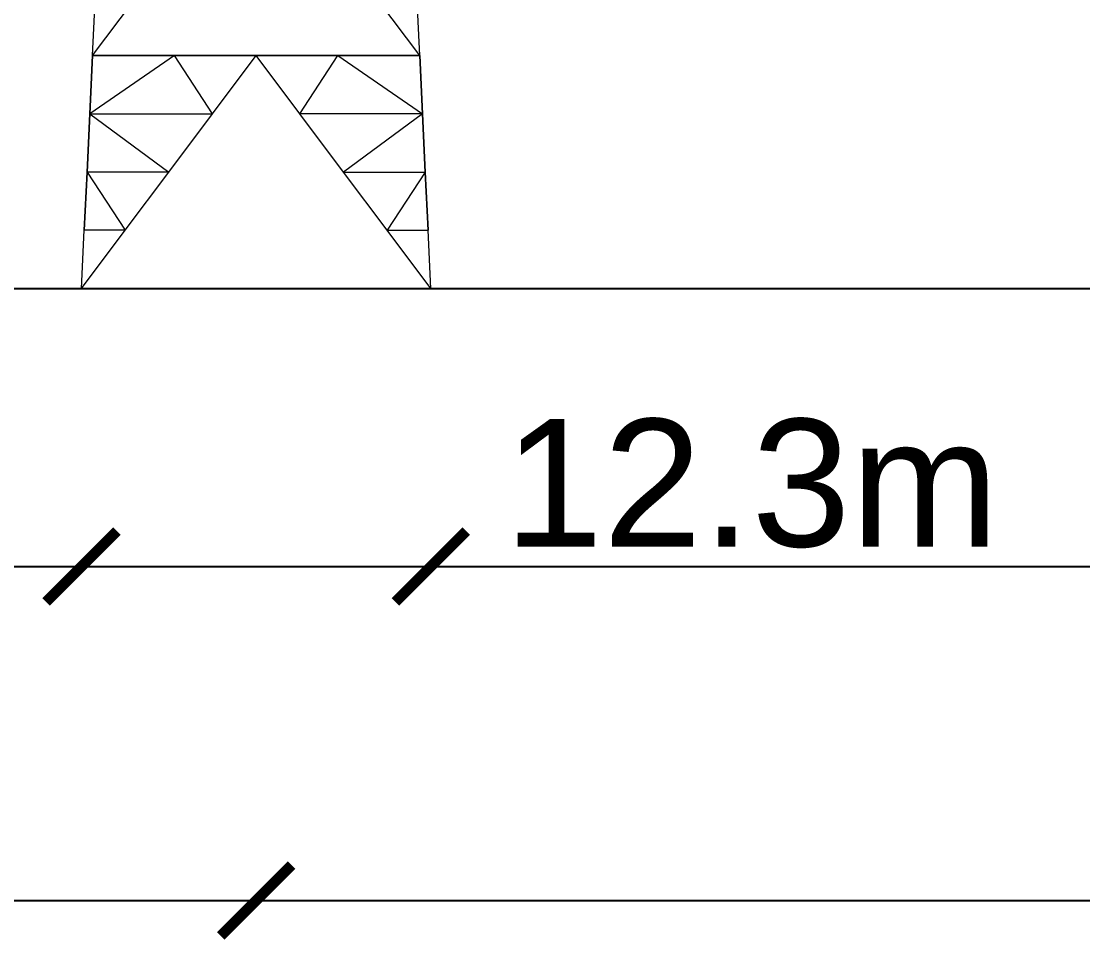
# Model space of a CAD drawing. Header units: millimetres. Extents: x 674 to 5889, y -153 to 3954.
# Drawn here: x 1847.78 to 1885.25, y 1638.52 to 1670.93 of the extents above; entities that cross this region are included whole.
import ezdxf

# ---------------------------------------------------------------- set-up
doc = ezdxf.new("R2010")
doc.units = ezdxf.units.MM
doc.layers.add('Dimensions', color=7, linetype='Continuous')
doc.layers.add('Towers', color=1, linetype='Continuous', lineweight=0)
doc.styles.get("Standard").update_dxf_attribs({"font": 'arial.ttf'})
doc.dimstyles.new('ISO-25', dxfattribs={"dimtxt": 2.5, "dimasz": 2.5, "dimexe": 1.25, "dimexo": 0.625, "dimtad": 1, "dimtxsty": 'Standard', "dimcen": 2.5, "dimadec": 0, "dimazin": 0, "dimtfac": 1, "dimtmove": 0, "dimatfit": 3, "dimfxl": 1, "dimarcsym": 0})

# ---------------------------------------------------------------- blocks, each defined once
blk = doc.blocks.new('_ArchTick')
at = {"color": 0, "linetype": 'ByBlock', "const_width": 0.15}
blk.add_lwpolyline([(-0.5, -0.5), (0.5, 0.5)], dxfattribs=at)
blk = doc.blocks.new('*D7')
at = {"layer": 'Defpoints', "color": 0, "transparency": 16777216}
for p in [(1856.072, 1661.501), (2096.072, 1661.501), (2096.072, 1639.906)]:
    blk.add_point(p, dxfattribs=at)
at = {"layer": 'Dimensions', "color": 0, "lineweight": -2, "transparency": 16777216}
blk.add_line((1856.072, 1639.906), (2096.072, 1639.906), dxfattribs=at)
at = {"layer": 'Dimensions', "color": 0, "lineweight": -2, "transparency": 16777216, "xscale": 2.5, "yscale": 2.5, "zscale": 2.5, "rotation": 180}
blk.add_blockref('_ArchTick', (1856.072, 1639.906), dxfattribs=at)
at = {"layer": 'Dimensions', "color": 0, "lineweight": -2, "transparency": 16777216, "xscale": 2.5, "yscale": 2.5, "zscale": 2.5}
blk.add_blockref('_ArchTick', (2096.072, 1639.906), dxfattribs=at)
at = {"layer": 'Dimensions', "color": 0, "transparency": 16777216, "insert": (1976.072, 1642.829), "char_height": 4.5, "attachment_point": 5}
blk.add_mtext('240m', dxfattribs=at)
blk = doc.blocks.new('*D8')
at = {"layer": 'Defpoints', "color": 0, "transparency": 16777216}
for p in [(1741.072, 1661.501), (1856.072, 1661.501), (1856.072, 1639.906)]:
    blk.add_point(p, dxfattribs=at)
at = {"layer": 'Dimensions', "color": 0, "lineweight": -2, "transparency": 16777216}
blk.add_line((1741.072, 1639.906), (1856.072, 1639.906), dxfattribs=at)
at = {"layer": 'Dimensions', "color": 0, "lineweight": -2, "transparency": 16777216, "xscale": 2.5, "yscale": 2.5, "zscale": 2.5, "rotation": 180}
blk.add_blockref('_ArchTick', (1741.072, 1639.906), dxfattribs=at)
at = {"layer": 'Dimensions', "color": 0, "lineweight": -2, "transparency": 16777216, "xscale": 2.5, "yscale": 2.5, "zscale": 2.5}
blk.add_blockref('_ArchTick', (1856.072, 1639.906), dxfattribs=at)
at = {"layer": 'Dimensions', "color": 0, "transparency": 16777216, "insert": (1798.572, 1642.829), "char_height": 4.5, "attachment_point": 5}
blk.add_mtext('115m', dxfattribs=at)
blk = doc.blocks.new('*D10')
at = {"layer": 'Defpoints', "color": 0, "transparency": 16777216}
for p in [(1856.072, 1776.501), (1834.668, 1661.501), (1856.072, 1661.501)]:
    blk.add_point(p, dxfattribs=at)
at = {"layer": 'Dimensions', "color": 0, "lineweight": -2, "transparency": 16777216}
blk.add_line((1834.668, 1776.501), (1834.668, 1661.501), dxfattribs=at)
at = {"layer": 'Dimensions', "color": 0, "lineweight": -2, "transparency": 16777216, "xscale": 2.5, "yscale": 2.5, "zscale": 2.5}
for p, rotation in [((1834.668, 1776.501), 90), ((1834.668, 1661.501), 270)]:
    blk.add_blockref('_ArchTick', p, dxfattribs=dict(at, rotation=rotation))
at = {"layer": 'Dimensions', "color": 0, "transparency": 16777216, "insert": (1831.745, 1719.001), "char_height": 4.5, "attachment_point": 5, "rotation": 90}
blk.add_mtext('115m', dxfattribs=at)
blk = doc.blocks.new('*D16')
at = {"layer": 'Defpoints', "color": 0, "transparency": 16777216}
for p in [(1862.237, 1668.599), (1931.072, 1661.501), (1931.072, 1651.692)]:
    blk.add_point(p, dxfattribs=at)
at = {"layer": 'Dimensions', "color": 0, "lineweight": -2, "transparency": 16777216}
blk.add_line((1862.237, 1651.692), (1931.072, 1651.692), dxfattribs=at)
at = {"layer": 'Dimensions', "color": 0, "lineweight": -2, "transparency": 16777216, "xscale": 2.5, "yscale": 2.5, "zscale": 2.5, "rotation": 180}
blk.add_blockref('_ArchTick', (1862.237, 1651.692), dxfattribs=at)
at = {"layer": 'Dimensions', "color": 0, "lineweight": -2, "transparency": 16777216, "xscale": 2.5, "yscale": 2.5, "zscale": 2.5}
blk.add_blockref('_ArchTick', (1931.072, 1651.692), dxfattribs=at)
at = {"layer": 'Dimensions', "color": 0, "transparency": 16777216, "insert": (1896.655, 1654.615), "char_height": 4.5, "attachment_point": 5}
blk.add_mtext('68.8m', dxfattribs=at)
blk = doc.blocks.new('*D17')
at = {"layer": 'Defpoints', "color": 0, "transparency": 16777216}
for p in [(1849.908, 1668.599), (1862.237, 1661.501), (1862.237, 1651.692)]:
    blk.add_point(p, dxfattribs=at)
at = {"layer": 'Dimensions', "color": 0, "lineweight": -2, "transparency": 16777216}
for p, q in [((1849.908, 1651.692), (1862.237, 1651.692)), ((1862.237, 1651.692), (1882.369, 1651.692))]:
    blk.add_line(p, q, dxfattribs=at)
at = {"layer": 'Dimensions', "color": 0, "lineweight": -2, "transparency": 16777216, "xscale": 2.5, "yscale": 2.5, "zscale": 2.5, "rotation": 180}
blk.add_blockref('_ArchTick', (1849.908, 1651.692), dxfattribs=at)
at = {"layer": 'Dimensions', "color": 0, "lineweight": -2, "transparency": 16777216, "xscale": 2.5, "yscale": 2.5, "zscale": 2.5}
blk.add_blockref('_ArchTick', (1862.237, 1651.692), dxfattribs=at)
at = {"layer": 'Dimensions', "color": 0, "transparency": 16777216, "insert": (1873.553, 1654.617), "char_height": 4.5, "attachment_point": 5}
blk.add_mtext('12.3m', dxfattribs=at)
blk = doc.blocks.new('*D18')
at = {"layer": 'Defpoints', "color": 0, "transparency": 16777216}
for p in [(1741.072, 1668.599), (1849.908, 1661.501), (1849.908, 1651.692)]:
    blk.add_point(p, dxfattribs=at)
at = {"layer": 'Dimensions', "color": 0, "lineweight": -2, "transparency": 16777216}
blk.add_line((1741.072, 1651.692), (1849.908, 1651.692), dxfattribs=at)
at = {"layer": 'Dimensions', "color": 0, "lineweight": -2, "transparency": 16777216, "xscale": 2.5, "yscale": 2.5, "zscale": 2.5, "rotation": 180}
blk.add_blockref('_ArchTick', (1741.072, 1651.692), dxfattribs=at)
at = {"layer": 'Dimensions', "color": 0, "lineweight": -2, "transparency": 16777216, "xscale": 2.5, "yscale": 2.5, "zscale": 2.5}
blk.add_blockref('_ArchTick', (1849.908, 1651.692), dxfattribs=at)
at = {"layer": 'Dimensions', "color": 0, "transparency": 16777216, "insert": (1795.49, 1654.615), "char_height": 4.5, "attachment_point": 5}
blk.add_mtext('108.8m', dxfattribs=at)
blk = doc.blocks.new('*D19')
at = {"layer": 'Defpoints', "color": 0, "transparency": 16777216}
for p in [(1854.902, 1721.815), (1856.072, 1719.494), (1741.072, 1661.501)]:
    blk.add_point(p, dxfattribs=at)
at = {"layer": 'Dimensions', "color": 0, "lineweight": -2, "transparency": 16777216}
blk.add_line((1739.902, 1663.822), (1854.902, 1721.815), dxfattribs=at)
at = {"layer": 'Dimensions', "color": 0, "lineweight": -2, "transparency": 16777216, "xscale": 2.5, "yscale": 2.5, "zscale": 2.5}
for p, rotation in [((1854.902, 1721.815), 26.76123677480442), ((1739.902, 1663.822), 206.7612367748044)]:
    blk.add_blockref('_ArchTick', p, dxfattribs=dict(at, rotation=rotation))
at = {"layer": 'Dimensions', "color": 0, "transparency": 16777216, "insert": (1796.086, 1695.428), "char_height": 4.5, "attachment_point": 5, "rotation": 26.7612}
blk.add_mtext('128.8m', dxfattribs=at)
blk = doc.blocks.new('*D20')
at = {"layer": 'Defpoints', "color": 0, "transparency": 16777216}
for p in [(1851.857, 1780.717), (1856.072, 1776.501), (1741.072, 1661.501)]:
    blk.add_point(p, dxfattribs=at)
at = {"layer": 'Dimensions', "color": 0, "lineweight": -2, "transparency": 16777216}
blk.add_line((1736.857, 1665.717), (1851.857, 1780.717), dxfattribs=at)
at = {"layer": 'Dimensions', "color": 0, "lineweight": -2, "transparency": 16777216, "xscale": 2.5, "yscale": 2.5, "zscale": 2.5}
for p, rotation in [((1851.857, 1780.717), 44.99999999999603), ((1736.857, 1665.717), 224.999999999996)]:
    blk.add_blockref('_ArchTick', p, dxfattribs=dict(at, rotation=rotation))
at = {"layer": 'Dimensions', "color": 0, "transparency": 16777216, "insert": (1792.29, 1725.284), "char_height": 4.5, "attachment_point": 5, "rotation": 45}
blk.add_mtext('162.6m', dxfattribs=at)

msp = doc.modelspace()

# ---------------------------------------------------------------- linework, layer by layer
msp.add_line((1741.072, 1661.501), (2211.072, 1661.501))
at = {"layer": 'Towers'}
for p, q in [((1850.301, 1669.721), (1851.744, 1671.645)), ((1850.301, 1669.721), (1851.744, 1671.645)), ((1850.301, 1669.721), (1850.393, 1671.645)), ((1850.301, 1669.721), (1850.393, 1671.645)), ((1850.301, 1669.721), (1850.393, 1671.645)), ((1850.301, 1669.721), (1850.393, 1671.645)), ((1861.844, 1669.721), (1860.401, 1671.645)), ((1861.844, 1669.721), (1860.401, 1671.645)), ((1861.844, 1669.721), (1861.752, 1671.645)), ((1861.844, 1669.721), (1861.752, 1671.645)), ((1861.844, 1669.721), (1861.752, 1671.645)), ((1861.844, 1669.721), (1861.752, 1671.645)), ((1853.187, 1669.721), (1850.202, 1667.666)), ((1853.187, 1669.721), (1850.202, 1667.666)), ((1850.202, 1667.667), (1850.301, 1669.721)), ((1850.301, 1669.721), (1850.202, 1667.666)), ((1850.202, 1667.667), (1850.301, 1669.721)), ((1850.202, 1667.666), (1850.301, 1669.721)), ((1850.202, 1667.667), (1850.301, 1669.721)), ((1850.301, 1669.721), (1850.202, 1667.666)), ((1850.202, 1667.667), (1850.301, 1669.721)), ((1850.202, 1667.666), (1850.301, 1669.721)), ((1850.301, 1669.721), (1853.187, 1669.721)), ((1853.187, 1669.721), (1850.301, 1669.721)), ((1850.301, 1669.721), (1851.744, 1669.721)), ((1851.744, 1669.721), (1850.301, 1669.721)), ((1850.301, 1669.721), (1853.187, 1669.721)), ((1853.187, 1669.721), (1850.301, 1669.721)), ((1856.072, 1669.721), (1850.301, 1669.721)), ((1850.301, 1669.721), (1856.072, 1669.721)), ((1853.187, 1669.721), (1850.301, 1669.721)), ((1853.187, 1669.721), (1850.301, 1669.721)), ((1853.187, 1669.721), (1854.629, 1669.721)), ((1854.629, 1669.721), (1853.187, 1669.721)), ((1854.532, 1667.667), (1853.187, 1669.721)), ((1856.072, 1669.721), (1853.187, 1669.721)), ((1854.532, 1667.667), (1853.187, 1669.721)), ((1856.072, 1669.721), (1853.187, 1669.721)), ((1854.532, 1667.667), (1856.072, 1669.721)), ((1854.532, 1667.667), (1856.072, 1669.721)), ((1857.515, 1669.721), (1854.629, 1669.721)), ((1857.515, 1669.721), (1854.629, 1669.721)), ((1861.844, 1669.721), (1856.072, 1669.721)), ((1856.072, 1669.721), (1861.844, 1669.721)), ((1857.613, 1667.667), (1856.072, 1669.721)), ((1856.072, 1669.721), (1858.958, 1669.721)), ((1857.613, 1667.667), (1856.072, 1669.721)), ((1856.072, 1669.721), (1858.958, 1669.721)), ((1857.515, 1669.721), (1858.958, 1669.721)), ((1858.958, 1669.721), (1857.515, 1669.721)), ((1857.613, 1667.667), (1858.958, 1669.721)), ((1857.613, 1667.667), (1858.958, 1669.721)), ((1861.844, 1669.721), (1858.958, 1669.721)), ((1858.958, 1669.721), (1861.844, 1669.721)), ((1858.958, 1669.721), (1861.844, 1669.721)), ((1858.958, 1669.721), (1861.844, 1669.721)), ((1858.958, 1669.721), (1861.942, 1667.666)), ((1858.958, 1669.721), (1861.844, 1669.721)), ((1858.958, 1669.721), (1861.942, 1667.666)), ((1858.958, 1669.721), (1861.844, 1669.721)), ((1860.401, 1669.721), (1861.844, 1669.721)), ((1861.844, 1669.721), (1860.401, 1669.721)), ((1861.942, 1667.667), (1861.844, 1669.721)), ((1861.844, 1669.721), (1861.942, 1667.666)), ((1861.942, 1667.667), (1861.844, 1669.721)), ((1861.942, 1667.666), (1861.844, 1669.721)), ((1861.942, 1667.667), (1861.844, 1669.721)), ((1861.844, 1669.721), (1861.942, 1667.666)), ((1861.942, 1667.667), (1861.844, 1669.721)), ((1861.942, 1667.666), (1861.844, 1669.721)), ((1850.104, 1665.611), (1850.202, 1667.667)), ((1850.104, 1665.611), (1850.202, 1667.667)), ((1850.202, 1667.666), (1850.104, 1665.611)), ((1850.104, 1665.611), (1850.202, 1667.666)), ((1850.202, 1667.666), (1850.104, 1665.611)), ((1850.104, 1665.611), (1850.202, 1667.666)), ((1850.202, 1667.666), (1854.532, 1667.667)), ((1850.202, 1667.666), (1854.532, 1667.667)), ((1850.202, 1667.666), (1850.202, 1667.667)), ((1850.202, 1667.666), (1850.202, 1667.667)), ((1850.202, 1667.666), (1852.99, 1665.611)), ((1850.202, 1667.666), (1852.99, 1665.611)), ((1852.99, 1665.611), (1854.532, 1667.667)), ((1852.99, 1665.611), (1854.532, 1667.667)), ((1859.155, 1665.611), (1857.613, 1667.667)), ((1861.942, 1667.666), (1857.613, 1667.667)), ((1859.155, 1665.611), (1857.613, 1667.667)), ((1861.942, 1667.666), (1857.613, 1667.667)), ((1861.942, 1667.666), (1859.155, 1665.611)), ((1861.942, 1667.666), (1859.155, 1665.611)), ((1862.04, 1665.611), (1861.942, 1667.667)), ((1861.942, 1667.666), (1861.942, 1667.667)), ((1862.04, 1665.611), (1861.942, 1667.667)), ((1861.942, 1667.666), (1861.942, 1667.667)), ((1861.942, 1667.666), (1862.04, 1665.611)), ((1862.04, 1665.611), (1861.942, 1667.666)), ((1861.942, 1667.666), (1862.04, 1665.611)), ((1862.04, 1665.611), (1861.942, 1667.666)), ((1850.006, 1663.556), (1850.104, 1665.611)), ((1850.104, 1665.611), (1850.006, 1663.556)), ((1850.006, 1663.556), (1850.104, 1665.611)), ((1850.006, 1663.556), (1850.104, 1665.611)), ((1850.104, 1665.611), (1850.006, 1663.556)), ((1850.006, 1663.556), (1850.104, 1665.611)), ((1850.104, 1665.611), (1851.449, 1663.556)), ((1852.99, 1665.611), (1850.104, 1665.611)), ((1850.104, 1665.611), (1851.449, 1663.556)), ((1852.99, 1665.611), (1850.104, 1665.611)), ((1850.104, 1665.611), (1850.104, 1665.611)), ((1850.104, 1665.611), (1850.104, 1665.611)), ((1851.449, 1663.556), (1852.99, 1665.611)), ((1851.449, 1663.556), (1852.99, 1665.611)), ((1860.696, 1663.556), (1859.155, 1665.611)), ((1859.155, 1665.611), (1862.04, 1665.611)), ((1860.696, 1663.556), (1859.155, 1665.611)), ((1859.155, 1665.611), (1862.04, 1665.611)), ((1862.04, 1665.611), (1860.696, 1663.556)), ((1862.04, 1665.611), (1860.696, 1663.556)), ((1862.139, 1663.556), (1862.04, 1665.611)), ((1862.04, 1665.611), (1862.139, 1663.556)), ((1862.04, 1665.611), (1862.04, 1665.611)), ((1862.139, 1663.556), (1862.04, 1665.611)), ((1862.139, 1663.556), (1862.04, 1665.611)), ((1862.04, 1665.611), (1862.139, 1663.556)), ((1862.04, 1665.611), (1862.04, 1665.611)), ((1862.139, 1663.556), (1862.04, 1665.611)), ((1849.908, 1661.501), (1851.449, 1663.556)), ((1849.908, 1661.501), (1851.449, 1663.556)), ((1849.908, 1661.501), (1850.006, 1663.556)), ((1849.908, 1661.501), (1850.006, 1663.556)), ((1849.908, 1661.501), (1850.006, 1663.556)), ((1849.908, 1661.501), (1850.006, 1663.556)), ((1851.449, 1663.556), (1850.006, 1663.556)), ((1851.449, 1663.556), (1850.006, 1663.556)), ((1850.006, 1663.556), (1850.006, 1663.556)), ((1850.006, 1663.556), (1850.006, 1663.556)), ((1862.237, 1661.501), (1860.696, 1663.556)), ((1860.696, 1663.556), (1862.139, 1663.556)), ((1862.237, 1661.501), (1860.696, 1663.556)), ((1860.696, 1663.556), (1862.139, 1663.556)), ((1862.237, 1661.501), (1862.139, 1663.556)), ((1862.139, 1663.556), (1862.139, 1663.556)), ((1862.237, 1661.501), (1862.139, 1663.556)), ((1862.237, 1661.501), (1862.139, 1663.556)), ((1862.139, 1663.556), (1862.139, 1663.556)), ((1862.237, 1661.501), (1862.139, 1663.556)), ((1849.908, 1661.501), (1862.237, 1661.501))]:
    msp.add_line(p, q, dxfattribs=at)

# ---------------------------------------------------------------- dimensions: what is measured, and where the dimension line sits
at = {"layer": 'Dimensions'}
for p2, distance, picture, middle in [((1856.072, 1776.501), 5.962, '*D20', (1792.29, 1725.284)), ((1856.072, 1719.494), 2.599, '*D19', (1796.086, 1695.428))]:
    dim = msp.add_aligned_dim(p1=(1741.072, 1661.501), p2=p2, distance=distance, dimstyle='ISO-25', override={"dimtxt": 4.5, "dimexe": 2, "dimexo": 3, "dimdec": 1, "dimdsep": 46, "dimpost": 'm', "dimblk1": 'ArchTick', "dimblk2": 'ArchTick', "dimsah": 1, "dimse1": 1, "dimse2": 1}, dxfattribs=at)
    dim.commit()
    dim.dimension.update_dxf_attribs({"geometry": picture, "text_midpoint": middle})
dim = msp.add_linear_dim(base=(1834.668, 1661.501), p1=(1856.072, 1776.501), p2=(1856.072, 1661.501), angle=90, dimstyle='ISO-25', override={"dimtxt": 4.5, "dimexe": 2, "dimexo": 3, "dimdec": 1, "dimdsep": 46, "dimpost": 'm', "dimblk1": 'ArchTick', "dimblk2": 'ArchTick', "dimsah": 1, "dimse1": 1, "dimse2": 1}, dxfattribs=at)
dim.commit()
dim.dimension.update_dxf_attribs({"geometry": '*D10', "text_midpoint": (1831.745, 1719.001)})
for base, p1, p2, picture, middle in [((1849.908, 1651.692), (1741.072, 1668.599), (1849.908, 1661.501), '*D18', (1795.49, 1654.615)), ((1862.237, 1651.692), (1849.908, 1668.599), (1862.237, 1661.501), '*D17', (1873.553, 1654.617)), ((1931.072, 1651.692), (1862.237, 1668.599), (1931.072, 1661.501), '*D16', (1896.655, 1654.615)), ((1856.072, 1639.906), (1741.072, 1661.501), (1856.072, 1661.501), '*D8', (1798.572, 1642.829)), ((2096.072, 1639.906), (1856.072, 1661.501), (2096.072, 1661.501), '*D7', (1976.072, 1642.829))]:
    dim = msp.add_linear_dim(base=base, p1=p1, p2=p2, dimstyle='ISO-25', override={"dimtxt": 4.5, "dimexe": 2, "dimexo": 3, "dimdec": 1, "dimdsep": 46, "dimpost": 'm', "dimblk1": 'ArchTick', "dimblk2": 'ArchTick', "dimsah": 1, "dimse1": 1, "dimse2": 1}, dxfattribs=at)
    dim.commit()
    dim.dimension.update_dxf_attribs({"geometry": picture, "text_midpoint": middle})

doc.saveas('drawing.dxf')
